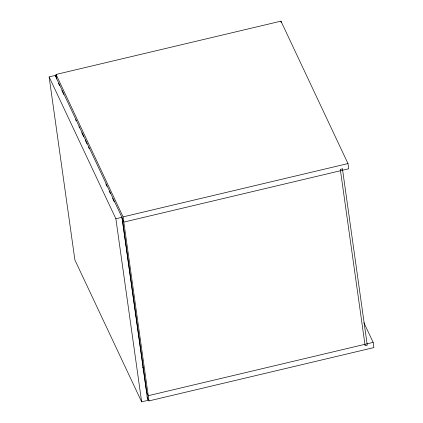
<?xml version="1.0" encoding="UTF-8"?>
<svg xmlns="http://www.w3.org/2000/svg" width="423" height="423" viewBox="0 0 423 423"><rect width="100%" height="100%" fill="white"/><g stroke="black" fill="none" stroke-linecap="round" stroke-linejoin="round"><path stroke-width="0.63" d="M143.016 370.564L143.931 369.919M56.703 79.027L56.058 74.464L280.957 21.15L347.976 163.569L348.711 168.782L123.812 222.096L121.565 217.332M49.121 76.901L55.186 75.463L121.935 217.311L147.712 400.412L141.647 401.85L74.897 260.002L49.121 76.901L115.87 218.749L141.647 401.85M56.058 74.464L123.077 216.883L347.976 163.569M115.87 218.749L121.935 217.311M147.019 396.732L148.981 400.904L373.879 347.59L373.149 342.371L148.251 395.69L146.284 391.518M363.896 322.707L373.149 342.371M58.474 83.257L59.595 85.636M61.843 90.406L63.804 94.578M75.58 119.603L76.14 120.793M78.948 126.752L79.508 127.947M81.75 132.711L83.712 136.883M85.113 139.865L87.08 144.037M88.481 147.014L89.322 148.801M105.866 183.957L106.987 186.342M109.229 191.111L110.35 193.496M112.592 198.26L114.279 201.834M142.704 367.312L143.439 368.877M280.957 21.15L281.142 22.456M123.077 216.883L148.981 400.904M122.289 218.871L146.728 392.459M55.186 75.463L55.371 76.769M342.445 168.84L340.304 169.348L365.128 345.702L367.275 345.194L342.445 168.84"/></g></svg>
